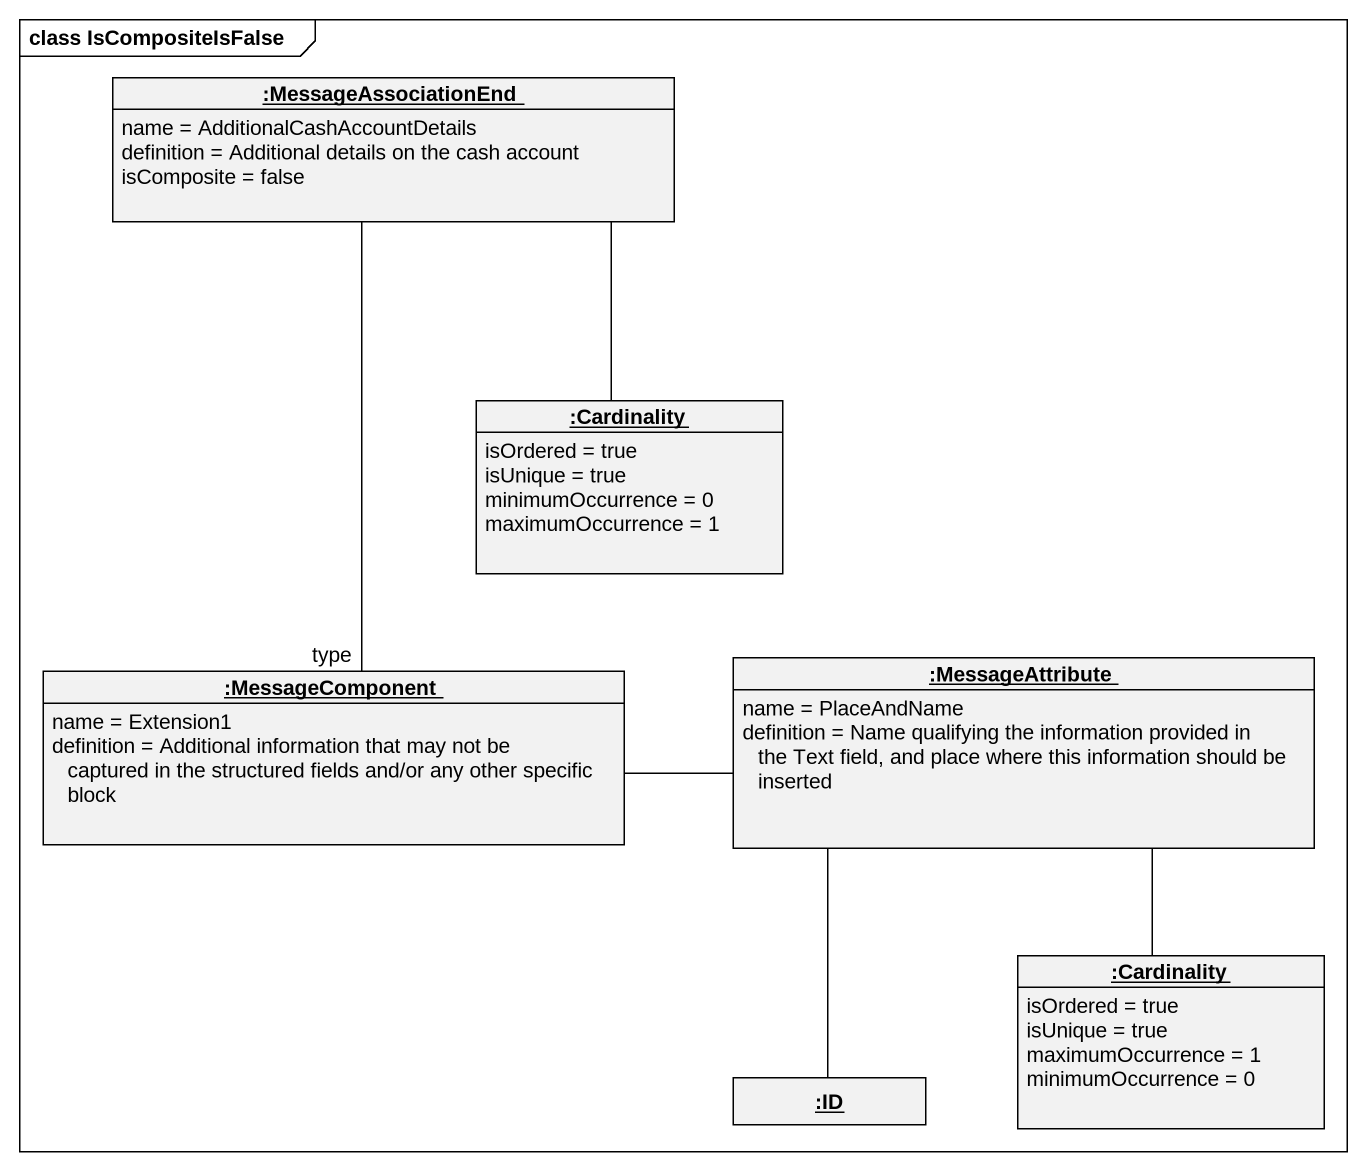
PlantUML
@startuml
mainframe class IsCompositeIsFalse
hide circle
hide empty members
object ":MessageAssociationEnd" as MessageAssociationEnd {
  name = AdditionalCashAccountDetails
  definition = Additional details on the cash account
  isComposite = false
}
object ":Cardinality" as Cardinality {
  isOrdered = true
  isUnique = true
  minimumOccurrence = 0
  maximumOccurrence = 1
}
object ":MessageComponent" as MessageComponent {
  name = Extension1
  definition = Additional information that may not be captured in the structured fields and/or any other specific block
}
object ":MessageAttribute" as MessageAttribute {
  name = PlaceAndName
  definition = Name qualifying the information provided in the Text field, and place where this information should be inserted
}
object ":Cardinality" as Cardinality_2 {
  isOrdered = true
  isUnique = true
  maximumOccurrence = 1
  minimumOccurrence = 0
}
object ":ID" as ID
MessageAssociationEnd -- Cardinality
MessageAssociationEnd -- MessageComponent : type
MessageComponent -right- MessageAttribute
MessageAttribute -- Cardinality_2
MessageAttribute -- ID
@enduml
